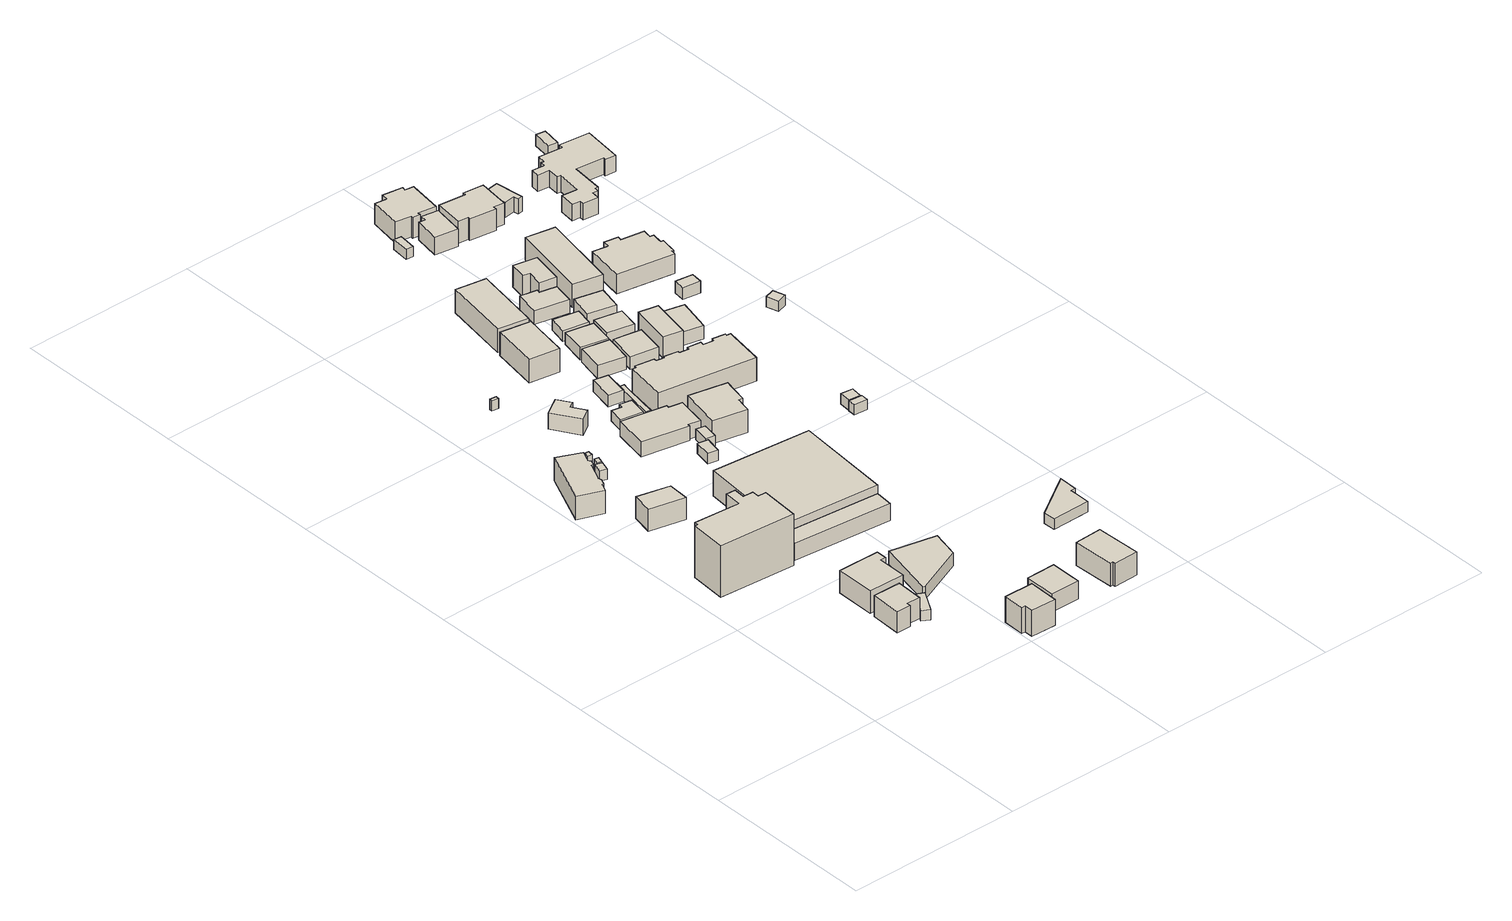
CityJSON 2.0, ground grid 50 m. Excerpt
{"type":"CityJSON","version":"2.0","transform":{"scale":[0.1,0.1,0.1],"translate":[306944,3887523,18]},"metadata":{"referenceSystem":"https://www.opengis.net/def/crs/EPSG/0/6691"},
"CityObjects":{
"building1":{"type":"Building","attributes":{"class":"3002","measuredHeight":2,"BuildingIDAttribute.prefecture":"22","BuildingIDAttribute.city":"22203","BuildingDetailAttribute.surveyYear":2015},"geometry":[{"type":"Solid","lod":"1","boundaries":[[[[0,1,2,3,4,5,6,7,8,9,10,11,12,13]],[[12,14,15,13]],[[11,16,14,12]],[[10,17,16,11]],[[9,18,17,10]],[[8,19,18,9]],[[7,20,19,8]],[[6,21,20,7]],[[5,22,21,6]],[[4,23,22,5]],[[3,24,23,4]],[[2,25,24,3]],[[1,26,25,2]],[[0,27,26,1]],[[13,15,27,0]],[[14,16,17,18,19,20,21,22,23,24,25,26,27,15]]]]}]},
"building2":{"type":"Building","attributes":{"class":"3001","measuredHeight":2,"BuildingIDAttribute.prefecture":"22","BuildingIDAttribute.city":"22203","BuildingDetailAttribute.surveyYear":2015},"geometry":[{"type":"Solid","lod":"1","boundaries":[[[[28,29,30,31,32,33,34]],[[33,35,36,34]],[[32,37,35,33]],[[31,38,37,32]],[[30,39,38,31]],[[29,40,39,30]],[[28,41,40,29]],[[34,36,41,28]],[[35,37,38,39,40,41,36]]]]}]},
"building3":{"type":"Building","attributes":{"class":"3001","measuredHeight":2,"BuildingIDAttribute.prefecture":"22","BuildingIDAttribute.city":"22203","BuildingDetailAttribute.surveyYear":2015},"geometry":[{"type":"Solid","lod":"1","boundaries":[[[[42,43,44,45,46,47,48,49,50,51,52,53]],[[52,54,55,53]],[[51,56,54,52]],[[50,57,56,51]],[[49,58,57,50]],[[48,59,58,49]],[[47,60,59,48]],[[46,61,60,47]],[[45,62,61,46]],[[44,63,62,45]],[[43,64,63,44]],[[42,65,64,43]],[[53,55,65,42]],[[54,56,57,58,59,60,61,62,63,64,65,55]]]]}]},
"building4":{"type":"Building","attributes":{"class":"3001","measuredHeight":2,"BuildingIDAttribute.prefecture":"22","BuildingIDAttribute.city":"22203","BuildingDetailAttribute.surveyYear":2015},"geometry":[{"type":"Solid","lod":"1","boundaries":[[[[66,67,68,69]],[[68,70,71,69]],[[67,72,70,68]],[[66,73,72,67]],[[69,71,73,66]],[[70,72,73,71]]]]}]},
"building5":{"type":"Building","attributes":{"class":"3001","measuredHeight":2,"BuildingIDAttribute.prefecture":"22","BuildingIDAttribute.city":"22203","BuildingDetailAttribute.surveyYear":2015},"geometry":[{"type":"Solid","lod":"1","boundaries":[[[[74,75,76,77]],[[76,78,79,77]],[[75,80,78,76]],[[74,81,80,75]],[[77,79,81,74]],[[78,80,81,79]]]]}]},
"building6":{"type":"Building","attributes":{"class":"3003","measuredHeight":2,"BuildingIDAttribute.prefecture":"22","BuildingIDAttribute.city":"22203","BuildingDetailAttribute.surveyYear":2015},"geometry":[{"type":"Solid","lod":"1","boundaries":[[[[82,83,84,85]],[[84,86,87,85]],[[83,88,86,84]],[[82,89,88,83]],[[85,87,89,82]],[[86,88,89,87]]]]}]},
"building7":{"type":"Building","attributes":{"class":"3001","measuredHeight":2,"BuildingIDAttribute.prefecture":"22","BuildingIDAttribute.city":"22203","BuildingDetailAttribute.surveyYear":2015},"geometry":[{"type":"Solid","lod":"1","boundaries":[[[[90,91,92,93,94,95]],[[94,96,97,95]],[[93,98,96,94]],[[92,99,98,93]],[[91,100,99,92]],[[90,101,100,91]],[[95,97,101,90]],[[96,98,99,100,101,97]]]]}]},
"building8":{"type":"Building","attributes":{"class":"3001","measuredHeight":2,"BuildingIDAttribute.prefecture":"22","BuildingIDAttribute.city":"22203","BuildingDetailAttribute.surveyYear":2015},"geometry":[{"type":"Solid","lod":"1","boundaries":[[[[102,103,104,105]],[[104,106,107,105]],[[103,108,106,104]],[[102,109,108,103]],[[105,107,109,102]],[[106,108,109,107]]]]}]},
"building9":{"type":"Building","attributes":{"class":"3001","measuredHeight":2,"BuildingIDAttribute.prefecture":"22","BuildingIDAttribute.city":"22203","BuildingDetailAttribute.surveyYear":2015},"geometry":[{"type":"Solid","lod":"1","boundaries":[[[[110,111,112,113]],[[112,114,115,113]],[[111,116,114,112]],[[110,117,116,111]],[[113,115,117,110]],[[114,116,117,115]]]]}]},
"building10":{"type":"Building","attributes":{"class":"3001","measuredHeight":2,"BuildingIDAttribute.prefecture":"22","BuildingIDAttribute.city":"22203","BuildingDetailAttribute.surveyYear":2015},"geometry":[{"type":"Solid","lod":"1","boundaries":[[[[118,119,120,121]],[[120,122,123,121]],[[119,124,122,120]],[[118,125,124,119]],[[121,123,125,118]],[[122,124,125,123]]]]}]},
"building11":{"type":"Building","attributes":{"class":"3001","measuredHeight":2,"BuildingIDAttribute.prefecture":"22","BuildingIDAttribute.city":"22203","BuildingDetailAttribute.surveyYear":2015},"geometry":[{"type":"Solid","lod":"1","boundaries":[[[[126,127,128,129]],[[128,130,131,129]],[[127,132,130,128]],[[126,133,132,127]],[[129,131,133,126]],[[130,132,133,131]]]]}]},
"building12":{"type":"Building","attributes":{"class":"3001","measuredHeight":2,"BuildingIDAttribute.prefecture":"22","BuildingIDAttribute.city":"22203","BuildingDetailAttribute.surveyYear":2015},"geometry":[{"type":"Solid","lod":"1","boundaries":[[[[134,135,136,137,138,139]],[[138,140,141,139]],[[137,142,140,138]],[[136,143,142,137]],[[135,144,143,136]],[[134,145,144,135]],[[139,141,145,134]],[[140,142,143,144,145,141]]]]}]},
"building13":{"type":"Building","attributes":{"class":"3001","measuredHeight":2,"BuildingIDAttribute.prefecture":"22","BuildingIDAttribute.city":"22203","BuildingDetailAttribute.surveyYear":2015},"geometry":[{"type":"Solid","lod":"1","boundaries":[[[[146,147,148,149,150]],[[149,151,152,150]],[[148,153,151,149]],[[147,154,153,148]],[[146,155,154,147]],[[150,152,155,146]],[[151,153,154,155,152]]]]}]},
"building14":{"type":"Building","attributes":{"class":"3001","measuredHeight":2,"BuildingIDAttribute.prefecture":"22","BuildingIDAttribute.city":"22203","BuildingDetailAttribute.surveyYear":2015},"geometry":[{"type":"Solid","lod":"1","boundaries":[[[[156,157,158,159]],[[158,160,161,159]],[[157,162,160,158]],[[156,163,162,157]],[[159,161,163,156]],[[160,162,163,161]]]]}]},
"building15":{"type":"Building","attributes":{"class":"3003","measuredHeight":2,"BuildingIDAttribute.prefecture":"22","BuildingIDAttribute.city":"22203","BuildingDetailAttribute.surveyYear":2015},"geometry":[{"type":"Solid","lod":"1","boundaries":[[[[164,165,166,167]],[[166,168,169,167]],[[165,170,168,166]],[[164,171,170,165]],[[167,169,171,164]],[[168,170,171,169]]]]}]},
"building16":{"type":"Building","attributes":{"class":"3001","measuredHeight":2,"BuildingIDAttribute.prefecture":"22","BuildingIDAttribute.city":"22203","BuildingDetailAttribute.surveyYear":2015},"geometry":[{"type":"Solid","lod":"1","boundaries":[[[[172,173,174,175]],[[174,176,177,175]],[[173,178,176,174]],[[172,179,178,173]],[[175,177,179,172]],[[176,178,179,177]]]]}]},
"building17":{"type":"Building","attributes":{"class":"3001","measuredHeight":2,"BuildingIDAttribute.prefecture":"22","BuildingIDAttribute.city":"22203","BuildingDetailAttribute.surveyYear":2015},"geometry":[{"type":"Solid","lod":"1","boundaries":[[[[180,181,182,183,184,185]],[[184,186,187,185]],[[183,188,186,184]],[[182,189,188,183]],[[181,190,189,182]],[[180,191,190,181]],[[185,187,191,180]],[[186,188,189,190,191,187]]]]}]},
"building18":{"type":"Building","attributes":{"class":"3001","measuredHeight":2,"BuildingIDAttribute.prefecture":"22","BuildingIDAttribute.city":"22203","BuildingDetailAttribute.surveyYear":2015},"geometry":[{"type":"Solid","lod":"1","boundaries":[[[[192,193,194,195]],[[194,196,197,195]],[[193,198,196,194]],[[192,199,198,193]],[[195,197,199,192]],[[196,198,199,197]]]]}]},
"building19":{"type":"Building","attributes":{"class":"3001","measuredHeight":2,"BuildingIDAttribute.prefecture":"22","BuildingIDAttribute.city":"22203","BuildingDetailAttribute.surveyYear":2015},"geometry":[{"type":"Solid","lod":"1","boundaries":[[[[200,201,202,203]],[[202,204,205,203]],[[201,206,204,202]],[[200,207,206,201]],[[203,205,207,200]],[[204,206,207,205]]]]}]},
"building20":{"type":"Building","attributes":{"class":"3003","measuredHeight":2,"BuildingIDAttribute.prefecture":"22","BuildingIDAttribute.city":"22203","BuildingDetailAttribute.surveyYear":2015},"geometry":[{"type":"Solid","lod":"1","boundaries":[[[[208,209,210,211]],[[210,212,213,211]],[[209,214,212,210]],[[208,215,214,209]],[[211,213,215,208]],[[212,214,215,213]]]]}]},
"building21":{"type":"Building","attributes":{"class":"3001","measuredHeight":2,"BuildingIDAttribute.prefecture":"22","BuildingIDAttribute.city":"22203","BuildingDetailAttribute.surveyYear":2015},"geometry":[{"type":"Solid","lod":"1","boundaries":[[[[216,217,218,219,220,221,222,223]],[[222,224,225,223]],[[221,226,224,222]],[[220,227,226,221]],[[219,228,227,220]],[[218,229,228,219]],[[217,230,229,218]],[[216,231,230,217]],[[223,225,231,216]],[[224,226,227,228,229,230,231,225]]]]}]},
"building22":{"type":"Building","attributes":{"class":"3001","measuredHeight":2,"BuildingIDAttribute.prefecture":"22","BuildingIDAttribute.city":"22203","BuildingDetailAttribute.surveyYear":2015},"geometry":[{"type":"Solid","lod":"1","boundaries":[[[[232,233,234,235,236,237]],[[236,238,239,237]],[[235,240,238,236]],[[234,241,240,235]],[[233,242,241,234]],[[232,243,242,233]],[[237,239,243,232]],[[238,240,241,242,243,239]]]]}]},
"building23":{"type":"Building","attributes":{"class":"3003","measuredHeight":2,"BuildingIDAttribute.prefecture":"22","BuildingIDAttribute.city":"22203","BuildingDetailAttribute.surveyYear":2015},"geometry":[{"type":"Solid","lod":"1","boundaries":[[[[244,245,246,247]],[[246,248,249,247]],[[245,250,248,246]],[[244,251,250,245]],[[247,249,251,244]],[[248,250,251,249]]]]}]},
"building24":{"type":"Building","attributes":{"class":"3003","measuredHeight":2,"BuildingIDAttribute.prefecture":"22","BuildingIDAttribute.city":"22203","BuildingDetailAttribute.surveyYear":2015},"geometry":[{"type":"Solid","lod":"1","boundaries":[[[[252,253,254,255,256]],[[255,257,258,256]],[[254,259,257,255]],[[253,260,259,254]],[[252,261,260,253]],[[256,258,261,252]],[[257,259,260,261,258]]]]}]},
"building25":{"type":"Building","attributes":{"class":"3001","measuredHeight":2,"BuildingIDAttribute.prefecture":"22","BuildingIDAttribute.city":"22203","BuildingDetailAttribute.surveyYear":2015},"geometry":[{"type":"Solid","lod":"1","boundaries":[[[[262,263,264,265]],[[264,266,267,265]],[[263,268,266,264]],[[262,269,268,263]],[[265,267,269,262]],[[266,268,269,267]]]]}]},
"building26":{"type":"Building","attributes":{"class":"3001","measuredHeight":2,"BuildingIDAttribute.prefecture":"22","BuildingIDAttribute.city":"22203","BuildingDetailAttribute.surveyYear":2015},"geometry":[{"type":"Solid","lod":"1","boundaries":[[[[270,271,272,273]],[[272,274,275,273]],[[271,276,274,272]],[[270,277,276,271]],[[273,275,277,270]],[[274,276,277,275]]]]}]},
"building27":{"type":"Building","attributes":{"class":"3001","measuredHeight":2,"BuildingIDAttribute.prefecture":"22","BuildingIDAttribute.city":"22203","BuildingDetailAttribute.surveyYear":2015},"geometry":[{"type":"Solid","lod":"1","boundaries":[[[[278,279,280,281,282,283]],[[282,284,285,283]],[[281,286,284,282]],[[280,287,286,281]],[[279,288,287,280]],[[278,289,288,279]],[[283,285,289,278]],[[284,286,287,288,289,285]]]]}]},
"building28":{"type":"Building","attributes":{"class":"3001","measuredHeight":2,"BuildingIDAttribute.prefecture":"22","BuildingIDAttribute.city":"22203","BuildingDetailAttribute.surveyYear":2015},"geometry":[{"type":"Solid","lod":"1","boundaries":[[[[290,291,292,293,294,295]],[[294,296,297,295]],[[293,298,296,294]],[[292,299,298,293]],[[291,300,299,292]],[[290,301,300,291]],[[295,297,301,290]],[[296,298,299,300,301,297]]]]}]},
"building29":{"type":"Building","attributes":{"class":"3001","measuredHeight":2,"BuildingIDAttribute.prefecture":"22","BuildingIDAttribute.city":"22203","BuildingDetailAttribute.surveyYear":2015},"geometry":[{"type":"Solid","lod":"1","boundaries":[[[[302,303,304,305]],[[304,306,307,305]],[[303,308,306,304]],[[302,309,308,303]],[[305,307,309,302]],[[306,308,309,307]]]]}]},
"building30":{"type":"Building","attributes":{"class":"3001","measuredHeight":2,"BuildingIDAttribute.prefecture":"22","BuildingIDAttribute.city":"22203","BuildingDetailAttribute.surveyYear":2015},"geometry":[{"type":"Solid","lod":"1","boundaries":[[[[310,311,312,313]],[[312,314,315,313]],[[311,316,314,312]],[[310,317,316,311]],[[313,315,317,310]],[[314,316,317,315]]]]}]},
"building31":{"type":"Building","attributes":{"class":"3001","measuredHeight":2,"BuildingIDAttribute.prefecture":"22","BuildingIDAttribute.city":"22203","BuildingDetailAttribute.surveyYear":2015},"geometry":[{"type":"Solid","lod":"1","boundaries":[[[[318,319,320,321]],[[320,322,323,321]],[[319,324,322,320]],[[318,325,324,319]],[[321,323,325,318]],[[322,324,325,323]]]]}]},
"building32":{"type":"Building","attributes":{"class":"3001","measuredHeight":2,"BuildingIDAttribute.prefecture":"22","BuildingIDAttribute.city":"22203","BuildingDetailAttribute.surveyYear":2015},"geometry":[{"type":"Solid","lod":"1","boundaries":[[[[326,327,328,329,330,331,332,333,334,335,336,337,338,339,340,341,342,343,344,345]],[[344,346,347,345]],[[343,348,346,344]],[[342,349,348,343]],[[341,350,349,342]],[[340,351,350,341]],[[339,352,351,340]],[[338,353,352,339]],[[337,354,353,338]],[[336,355,354,337]],[[335,356,355,336]],[[334,357,356,335]],[[333,358,357,334]],[[332,359,358,333]],[[331,360,359,332]],[[330,361,360,331]],[[329,362,361,330]],[[328,363,362,329]],[[327,364,363,328]],[[326,365,364,327]],[[345,347,365,326]],[[346,348,349,350,351,352,353,354,355,356,357,358,359,360,361,362,363,364,365,347]]]]}]},
"building33":{"type":"Building","attributes":{"class":"3001","measuredHeight":2,"BuildingIDAttribute.prefecture":"22","BuildingIDAttribute.city":"22203","BuildingDetailAttribute.surveyYear":2015},"geometry":[{"type":"Solid","lod":"1","boundaries":[[[[366,367,368,369]],[[368,370,371,369]],[[367,372,370,368]],[[366,373,372,367]],[[369,371,373,366]],[[370,372,373,371]]]]}]},
"building34":{"type":"Building","attributes":{"class":"3001","measuredHeight":2,"BuildingIDAttribute.prefecture":"22","BuildingIDAttribute.city":"22203","BuildingDetailAttribute.surveyYear":2015},"geometry":[{"type":"Solid","lod":"1","boundaries":[[[[374,375,376,377]],[[376,378,379,377]],[[375,380,378,376]],[[374,381,380,375]],[[377,379,381,374]],[[378,380,381,379]]]]}]},
"building35":{"type":"Building","attributes":{"class":"3001","measuredHeight":2,"BuildingIDAttribute.prefecture":"22","BuildingIDAttribute.city":"22203","BuildingDetailAttribute.surveyYear":2015},"geometry":[{"type":"Solid","lod":"1","boundaries":[[[[382,383,384,385,386,387]],[[386,388,389,387]],[[385,390,388,386]],[[384,391,390,385]],[[383,392,391,384]],[[382,393,392,383]],[[387,389,393,382]],[[388,390,391,392,393,389]]]]}]},
"building36":{"type":"Building","attributes":{"class":"3001","measuredHeight":2,"BuildingIDAttribute.prefecture":"22","BuildingIDAttribute.city":"22203","BuildingDetailAttribute.surveyYear":2015},"geometry":[{"type":"Solid","lod":"1","boundaries":[[[[394,395,396,397,398,399]],[[398,400,401,399]],[[397,402,400,398]],[[396,403,402,397]],[[395,404,403,396]],[[394,405,404,395]],[[399,401,405,394]],[[400,402,403,404,405,401]]]]}]},
"building37":{"type":"Building","attributes":{"class":"3001","measuredHeight":2,"BuildingIDAttribute.prefecture":"22","BuildingIDAttribute.city":"22203","BuildingDetailAttribute.surveyYear":2015},"geometry":[{"type":"Solid","lod":"1","boundaries":[[[[406,407,408,409]],[[408,410,411,409]],[[407,412,410,408]],[[406,413,412,407]],[[409,411,413,406]],[[410,412,413,411]]]]}]},
"building38":{"type":"Building","attributes":{"class":"3003","measuredHeight":2,"BuildingIDAttribute.prefecture":"22","BuildingIDAttribute.city":"22203","BuildingDetailAttribute.surveyYear":2015},"geometry":[{"type":"Solid","lod":"1","boundaries":[[[[414,415,416,417]],[[416,418,419,417]],[[415,420,418,416]],[[414,421,420,415]],[[417,419,421,414]],[[418,420,421,419]]]]}]},
"building39":{"type":"Building","attributes":{"class":"3001","measuredHeight":2,"BuildingIDAttribute.prefecture":"22","BuildingIDAttribute.city":"22203","BuildingDetailAttribute.surveyYear":2015},"geometry":[{"type":"Solid","lod":"1","boundaries":[[[[422,423,424,425]],[[424,426,427,425]],[[423,428,426,424]],[[422,429,428,423]],[[425,427,429,422]],[[426,428,429,427]]]]}]},
"building40":{"type":"Building","attributes":{"class":"3001","measuredHeight":2,"BuildingIDAttribute.prefecture":"22","BuildingIDAttribute.city":"22203","BuildingDetailAttribute.surveyYear":2015},"geometry":[{"type":"Solid","lod":"1","boundaries":[[[[430,431,432,433]],[[432,434,435,433]],[[431,436,434,432]],[[430,437,436,431]],[[433,435,437,430]],[[434,436,437,435]]]]}]},
"building41":{"type":"Building","attributes":{"class":"3001","measuredHeight":2,"BuildingIDAttribute.prefecture":"22","BuildingIDAttribute.city":"22203","BuildingDetailAttribute.surveyYear":2015},"geometry":[{"type":"Solid","lod":"1","boundaries":[[[[438,439,440,441,442,443]],[[442,444,445,443]],[[441,446,444,442]],[[440,447,446,441]],[[439,448,447,440]],[[438,449,448,439]],[[443,445,449,438]],[[444,446,447,448,449,445]]]]}]},
"building42":{"type":"Building","attributes":{"class":"3001","measuredHeight":2,"BuildingIDAttribute.prefecture":"22","BuildingIDAttribute.city":"22203","BuildingDetailAttribute.surveyYear":2015},"geometry":[{"type":"Solid","lod":"1","boundaries":[[[[450,451,452,453]],[[452,454,455,453]],[[451,456,454,452]],[[450,457,456,451]],[[453,455,457,450]],[[454,456,457,455]]]]}]},
"building43":{"type":"Building","attributes":{"class":"3001","measuredHeight":2,"BuildingIDAttribute.prefecture":"22","BuildingIDAttribute.city":"22203","BuildingDetailAttribute.surveyYear":2015},"geometry":[{"type":"Solid","lod":"1","boundaries":[[[[458,459,460,461]],[[460,462,463,461]],[[459,464,462,460]],[[458,465,464,459]],[[461,463,465,458]],[[462,464,465,463]]]]}]},
"building44":{"type":"Building","attributes":{"class":"3001","measuredHeight":2,"BuildingIDAttribute.prefecture":"22","BuildingIDAttribute.city":"22203","BuildingDetailAttribute.surveyYear":2015},"geometry":[{"type":"Solid","lod":"1","boundaries":[[[[466,467,468,469,470,471]],[[470,472,473,471]],[[469,474,472,470]],[[468,475,474,469]],[[467,476,475,468]],[[466,477,476,467]],[[471,473,477,466]],[[472,474,475,476,477,473]]]]}]},
"building45":{"type":"Building","attributes":{"class":"3001","measuredHeight":2,"BuildingIDAttribute.prefecture":"22","BuildingIDAttribute.city":"22203","BuildingDetailAttribute.surveyYear":2015},"geometry":[{"type":"Solid","lod":"1","boundaries":[[[[478,479,480,481]],[[480,482,483,481]],[[479,484,482,480]],[[478,485,484,479]],[[481,483,485,478]],[[482,484,485,483]]]]}]},
"building46":{"type":"Building","attributes":{"class":"3001","measuredHeight":2,"BuildingIDAttribute.prefecture":"22","BuildingIDAttribute.city":"22203","BuildingDetailAttribute.surveyYear":2015},"geometry":[{"type":"Solid","lod":"1","boundaries":[[[[486,487,488,489,490,491,492,493,494,495,496,497]],[[496,498,499,497]],[[495,500,498,496]],[[494,501,500,495]],[[493,502,501,494]],[[492,503,502,493]],[[491,504,503,492]],[[490,505,504,491]],[[489,506,505,490]],[[488,507,506,489]],[[487,508,507,488]],[[486,509,508,487]],[[497,499,509,486]],[[498,500,501,502,503,504,505,506,507,508,509,499]]]]}]},
"building47":{"type":"Building","attributes":{"class":"3001","measuredHeight":2,"BuildingIDAttribute.prefecture":"22","BuildingIDAttribute.city":"22203","BuildingDetailAttribute.surveyYear":2015},"geometry":[{"type":"Solid","lod":"1","boundaries":[[[[510,511,512,513]],[[512,514,515,513]],[[511,516,514,512]],[[510,517,516,511]],[[513,515,517,510]],[[514,516,517,515]]]]}]},
"building48":{"type":"Building","attributes":{"class":"3001","measuredHeight":2,"BuildingIDAttribute.prefecture":"22","BuildingIDAttribute.city":"22203","BuildingDetailAttribute.surveyYear":2015},"geometry":[{"type":"Solid","lod":"1","boundaries":[[[[518,519,520,521,522,523,524,525,526,527]],[[526,528,529,527]],[[525,530,528,526]],[[524,531,530,525]],[[523,532,531,524]],[[522,533,532,523]],[[521,534,533,522]],[[520,535,534,521]],[[519,536,535,520]],[[518,537,536,519]],[[527,529,537,518]],[[528,530,531,532,533,534,535,536,537,529]]]]}]},
"building49":{"type":"Building","attributes":{"class":"3001","measuredHeight":2,"BuildingIDAttribute.prefecture":"22","BuildingIDAttribute.city":"22203","BuildingDetailAttribute.surveyYear":2015},"geometry":[{"type":"Solid","lod":"1","boundaries":[[[[538,539,540,541]],[[540,542,543,541]],[[539,544,542,540]],[[538,545,544,539]],[[541,543,545,538]],[[542,544,545,543]]]]}]},
"building50":{"type":"Building","attributes":{"class":"3001","measuredHeight":2,"BuildingIDAttribute.prefecture":"22","BuildingIDAttribute.city":"22203","BuildingDetailAttribute.surveyYear":2015},"geometry":[{"type":"Solid","lod":"1","boundaries":[[[[546,547,548,549,550,551,552,553,554,555,556,557,558,559]],[[558,560,561,559]],[[557,562,560,558]],[[556,563,562,557]],[[555,564,563,556]],[[554,565,564,555]],[[553,566,565,554]],[[552,567,566,553]],[[551,568,567,552]],[[550,569,568,551]],[[549,570,569,550]],[[548,571,570,549]],[[547,572,571,548]],[[546,573,572,547]],[[559,561,573,546]],[[560,562,563,564,565,566,567,568,569,570,571,572,573,561]]]]}]},
"building51":{"type":"Building","attributes":{"class":"3001","measuredHeight":2,"BuildingIDAttribute.prefecture":"22","BuildingIDAttribute.city":"22203","BuildingDetailAttribute.surveyYear":2015},"geometry":[{"type":"Solid","lod":"1","boundaries":[[[[574,575,576,577,578,579]],[[578,580,581,579]],[[577,582,580,578]],[[576,583,582,577]],[[575,584,583,576]],[[574,585,584,575]],[[579,581,585,574]],[[580,582,583,584,585,581]]]]}]},
"building52":{"type":"Building","attributes":{"class":"3001","measuredHeight":2,"BuildingIDAttribute.prefecture":"22","BuildingIDAttribute.city":"22203","BuildingDetailAttribute.surveyYear":2015},"geometry":[{"type":"Solid","lod":"1","boundaries":[[[[586,587,588,589]],[[588,590,591,589]],[[587,592,590,588]],[[586,593,592,587]],[[589,591,593,586]],[[590,592,593,591]]]]}]},
"building53":{"type":"Building","attributes":{"class":"3001","measuredHeight":2,"BuildingIDAttribute.prefecture":"22","BuildingIDAttribute.city":"22203","BuildingDetailAttribute.surveyYear":2015},"geometry":[{"type":"Solid","lod":"1","boundaries":[[[[594,595,596,597,598,599,600,601,602,603,604,605,606,607,608,609,610,611,612,613,614,615,616,617,618,619]],[[618,620,621,619]],[[617,622,620,618]],[[616,623,622,617]],[[615,624,623,616]],[[614,625,624,615]],[[613,626,625,614]],[[612,627,626,613]],[[611,628,627,612]],[[610,629,628,611]],[[609,630,629,610]],[[608,631,630,609]],[[607,632,631,608]],[[606,633,632,607]],[[605,634,633,606]],[[604,635,634,605]],[[603,636,635,604]],[[602,637,636,603]],[[601,638,637,602]],[[600,639,638,601]],[[599,640,639,600]],[[598,641,640,599]],[[597,642,641,598]],[[596,643,642,597]],[[595,644,643,596]],[[594,645,644,595]],[[619,621,645,594]],[[620,622,623,624,625,626,627,628,629,630,631,632,633,634,635,636,637,638,639,640,641,642,643,644,645,621]]]]}]},
"building54":{"type":"Building","attributes":{"class":"3003","measuredHeight":2,"BuildingIDAttribute.prefecture":"22","BuildingIDAttribute.city":"22203","BuildingDetailAttribute.surveyYear":2015},"geometry":[{"type":"Solid","lod":"1","boundaries":[[[[646,647,648,649]],[[648,650,651,649]],[[647,652,650,648]],[[646,653,652,647]],[[649,651,653,646]],[[650,652,653,651]]]]}]}
},
"vertices":[
[59,627,13],[67,731,13],[76,730,13],[77,741,13],[181,733,13],[206,731,13],[208,731,13],[211,780,13],[238,778,13],[236,746,13],[265,744,13],[264,724,13],[287,722,13],[278,610,13],[287,722,164],[278,610,164],[264,724,164],[265,744,164],[236,746,164],[238,778,164],[211,780,164],[208,731,164],[206,731,164],[181,733,164],[77,741,164],[76,730,164],[67,731,164],[59,627,164],
[283,324,13],[362,322,13],[359,245,13],[321,246,13],[321,235,13],[320,235,13],[280,236,13],[320,235,75],[280,236,75],[321,235,75],[321,246,75],[359,245,75],[362,322,75],[283,324,75],
[73,1248,19],[140,1218,19],[126,1186,19],[131,1179,19],[125,1165,19],[119,1165,19],[96,1113,19],[98,1106,19],[91,1088,19],[86,1087,19],[75,1064,19],[5,1092,19],[75,1064,87],[5,1092,87],[86,1087,87],[91,1088,87],[98,1106,87],[96,1113,87],[119,1165,87],[125,1165,87],[131,1179,87],[126,1186,87],[140,1218,87],[73,1248,87],
[206,731,16],[181,733,16],[186,786,16],[210,784,16],[186,786,82],[210,784,82],[181,733,82],[206,731,82],
[211,982,17],[207,920,17],[106,943,17],[119,1003,17],[106,943,81],[119,1003,81],[207,920,81],[211,982,81],
[391,299,12],[413,287,12],[377,225,12],[355,237,12],[377,225,42],[355,237,42],[413,287,42],[391,299,42],
[284,340,13],[286,452,13],[404,450,13],[404,420,13],[389,420,13],[388,338,13],[389,420,79],[388,338,79],[404,420,79],[404,450,79],[286,452,79],[284,340,79],
[173,1168,19],[154,1174,19],[163,1203,19],[182,1197,19],[163,1203,49],[182,1197,49],[154,1174,49],[173,1168,49],
[151,1235,21],[143,1237,21],[150,1255,21],[158,1253,21],[150,1255,51],[158,1253,51],[143,1237,51],[151,1235,51],
[182,1199,20],[171,1202,20],[176,1220,20],[188,1217,20],[176,1220,50],[188,1217,50],[171,1202,50],[182,1199,50],
[183,1235,21],[171,1237,21],[174,1252,21],[185,1250,21],[174,1252,51],[185,1250,51],[171,1237,51],[183,1235,51],
[585,10,13],[513,12,13],[513,37,13],[502,37,13],[504,98,13],[587,96,13],[504,98,89],[587,96,89],[502,37,89],[513,37,89],[513,12,89],[585,10,89],
[454,465,11],[584,437,11],[566,358,11],[423,298,11],[417,300,11],[423,298,50],[417,300,50],[566,358,50],[584,437,50],[454,465,50],
[143,1554,28],[144,1563,28],[163,1561,28],[162,1551,28],[163,1561,58],[162,1551,58],[144,1563,58],[143,1554,58],
[579,648,14],[574,597,14],[292,623,14],[296,674,14],[292,623,64],[296,674,64],[574,597,64],[579,648,64],
[609,133,13],[609,122,13],[590,123,13],[590,133,13],[590,123,43],[590,133,43],[609,122,43],[609,133,43],
[199,1413,24],[249,1444,24],[272,1407,24],[255,1397,24],[278,1359,24],[245,1338,24],[278,1359,72],[245,1338,72],[255,1397,72],[272,1407,72],[249,1444,72],[199,1413,72],
[579,648,15],[296,674,15],[322,953,15],[605,927,15],[322,953,89],[605,927,89],[296,674,89],[579,648,89],
[619,147,10],[701,147,10],[701,58,10],[619,58,10],[701,58,64],[619,58,64],[701,147,64],[619,147,64],
[406,1106,19],[435,1100,19],[425,1051,19],[396,1057,19],[425,1051,49],[396,1057,49],[435,1100,49],[406,1106,49],
[438,1254,22],[437,1246,22],[475,1239,22],[459,1154,22],[425,1160,22],[424,1155,22],[292,1180,22],[311,1279,22],[292,1180,66],[311,1279,66],[424,1155,66],[425,1160,66],[459,1154,66],[475,1239,66],[437,1246,66],[438,1254,66],
[335,1339,24],[364,1333,24],[367,1346,24],[401,1339,24],[390,1284,24],[326,1296,24],[390,1284,54],[326,1296,54],[401,1339,54],[367,1346,54],[364,1333,54],[335,1339,54],
[440,1151,20],[466,1146,20],[457,1100,20],[431,1105,20],[457,1100,51],[431,1105,51],[466,1146,51],[440,1151,51],
[416,1402,24],[430,1400,24],[427,1384,24],[408,1278,24],[394,1280,24],[408,1278,54],[394,1280,54],[427,1384,54],[430,1400,54],[416,1402,54],
[410,1379,24],[368,1387,24],[383,1459,24],[424,1450,24],[383,1459,58],[424,1450,58],[368,1387,58],[410,1379,58],
[307,1711,31],[393,1696,31],[370,1565,31],[285,1580,31],[370,1565,100],[285,1580,100],[393,1696,100],[307,1711,100],
[873,41,10],[802,38,10],[802,47,10],[795,46,10],[790,166,10],[868,169,10],[790,166,78],[868,169,78],[795,46,78],[802,47,78],[802,38,78],[873,41,78],
[486,1232,18],[593,1209,18],[577,1135,18],[566,1137,18],[556,1093,18],[460,1113,18],[556,1093,85],[460,1113,85],[566,1137,85],[577,1135,85],[593,1209,85],[486,1232,85],
[343,1914,32],[429,1899,32],[396,1708,32],[310,1723,32],[396,1708,101],[310,1723,101],[429,1899,101],[343,1914,101],
[517,1551,26],[501,1473,26],[424,1489,26],[441,1567,26],[424,1489,65],[441,1567,65],[501,1473,65],[517,1551,65],
[535,1629,28],[520,1558,28],[443,1574,28],[458,1645,28],[443,1574,64],[458,1645,64],[520,1558,64],[535,1629,64],
[436,1282,20],[455,1399,20],[467,1397,20],[468,1404,20],[522,1395,20],[521,1387,20],[544,1383,20],[544,1388,20],[586,1381,20],[585,1375,20],[611,1371,20],[613,1379,20],[652,1373,20],[650,1363,20],[680,1358,20],[682,1366,20],[719,1360,20],[718,1354,20],[729,1353,20],[710,1237,20],[729,1353,89],[710,1237,89],[718,1354,89],[719,1360,89],[682,1366,89],[680,1358,89],[650,1363,89],[652,1373,89],[613,1379,89],[611,1371,89],[585,1375,89],[586,1381,89],[544,1388,89],[544,1383,89],[521,1387,89],[522,1395,89],[468,1404,89],[467,1397,89],[455,1399,89],[436,1282,89],
[462,1659,28],[474,1711,28],[545,1696,28],[534,1644,28],[545,1696,59],[534,1644,59],[474,1711,59],[462,1659,59],
[604,1535,25],[588,1453,25],[510,1468,25],[527,1550,25],[510,1468,62],[527,1550,62],[588,1453,62],[604,1535,62],
[844,308,15],[843,342,15],[967,423,15],[966,369,15],[953,369,15],[953,310,15],[953,369,46],[953,310,46],[966,369,46],[967,423,46],[843,342,46],[844,308,46],
[455,1754,30],[470,1825,30],[518,1815,30],[516,1805,30],[563,1795,30],[550,1734,30],[563,1795,70],[550,1734,70],[516,1805,70],[518,1815,70],[470,1825,70],[455,1754,70],
[619,1623,28],[606,1561,28],[530,1577,28],[543,1639,28],[530,1577,64],[543,1639,64],[606,1561,64],[619,1623,64],
[421,2156,32],[400,2158,32],[406,2209,32],[427,2206,32],[406,2209,62],[427,2206,62],[400,2158,62],[421,2156,62],
[623,1567,25],[676,1556,25],[653,1439,25],[600,1450,25],[653,1439,88],[600,1450,88],[676,1556,88],[623,1567,88],
[639,1714,28],[623,1646,28],[546,1665,28],[562,1732,28],[546,1665,67],[562,1732,67],[623,1646,67],[639,1714,67],
[566,1799,31],[519,1809,31],[528,1853,31],[509,1857,31],[519,1905,31],[585,1892,31],[519,1905,94],[585,1892,94],[509,1857,94],[528,1853,94],[519,1809,94],[566,1799,94],
[836,997,17],[834,976,17],[796,979,17],[798,1001,17],[796,979,47],[798,1001,47],[834,976,47],[836,997,47],
[837,1032,17],[833,999,17],[799,1003,17],[802,1036,17],[799,1003,47],[802,1036,47],[833,999,47],[837,1032,47],
[530,2116,32],[465,2127,32],[477,2200,32],[495,2197,32],[498,2214,32],[545,2206,32],[498,2214,84],[545,2206,84],[495,2197,84],[477,2200,84],[465,2127,84],[530,2116,84],
[693,1556,25],[749,1543,25],[726,1447,25],[671,1459,25],[726,1447,64],[671,1459,64],[749,1543,64],[693,1556,64],
[542,2210,33],[492,2218,33],[491,2210,33],[469,2213,33],[470,2219,33],[426,2226,33],[440,2317,33],[474,2312,33],[476,2331,33],[534,2323,33],[532,2312,33],[556,2308,33],[532,2312,94],[556,2308,94],[534,2323,94],[476,2331,94],[474,2312,94],[440,2317,94],[426,2226,94],[470,2219,94],[469,2213,94],[491,2210,94],[492,2218,94],[542,2210,94],
[616,1971,29],[699,1955,29],[655,1732,29],[572,1749,29],[655,1732,96],[572,1749,96],[699,1955,96],[616,1971,96],
[673,2112,32],[643,2116,32],[642,2106,32],[567,2116,32],[568,2123,32],[539,2126,32],[549,2208,32],[626,2199,32],[627,2208,32],[684,2201,32],[627,2208,96],[684,2201,96],[626,2199,96],[549,2208,96],[539,2126,96],[568,2123,96],[567,2116,96],[642,2106,96],[643,2116,96],[673,2112,96],
[795,1601,26],[799,1634,26],[849,1627,26],[845,1594,26],[849,1627,61],[845,1594,61],[799,1634,61],[795,1601,61],
[689,1721,29],[708,1831,29],[751,1823,29],[754,1842,29],[794,1835,29],[792,1823,29],[857,1812,29],[853,1787,29],[863,1785,29],[858,1754,29],[866,1753,29],[858,1706,29],[853,1707,29],[850,1693,29],[853,1707,86],[850,1693,86],[858,1706,86],[866,1753,86],[858,1754,86],[863,1785,86],[853,1787,86],[857,1812,86],[792,1823,86],[794,1835,86],[754,1842,86],[751,1823,86],[708,1831,86],[689,1721,86],
[741,2124,32],[727,2123,32],[725,2136,32],[694,2132,32],[685,2199,32],[731,2205,32],[685,2199,76],[731,2205,76],[694,2132,76],[725,2136,76],[727,2123,76],[741,2124,76],
[926,1448,25],[955,1456,25],[965,1422,25],[936,1413,25],[965,1422,55],[936,1413,55],[955,1456,55],[926,1448,55],
[911,2121,31],[901,2030,31],[893,2031,31],[891,2019,31],[876,2021,31],[873,1997,31],[829,2002,31],[830,2014,31],[807,2017,31],[812,2061,31],[858,2056,31],[866,2125,31],[855,2126,31],[858,2159,31],[825,2162,31],[828,2187,31],[864,2183,31],[865,2197,31],[874,2196,31],[877,2219,31],[945,2211,31],[947,2224,31],[1034,2214,31],[1020,2101,31],[990,2105,31],[991,2112,31],[990,2105,79],[991,2112,79],[1020,2101,79],[1034,2214,79],[947,2224,79],[945,2211,79],[877,2219,79],[874,2196,79],[865,2197,79],[864,2183,79],[828,2187,79],[825,2162,79],[858,2159,79],[855,2126,79],[866,2125,79],[858,2056,79],[812,2061,79],[807,2017,79],[830,2014,79],[829,2002,79],[873,1997,79],[876,2021,79],[891,2019,79],[893,2031,79],[901,2030,79],[911,2121,79],
[961,2245,35],[935,2249,35],[943,2304,35],[970,2300,35],[943,2304,68],[970,2300,68],[935,2249,68],[961,2245,68]
]}
